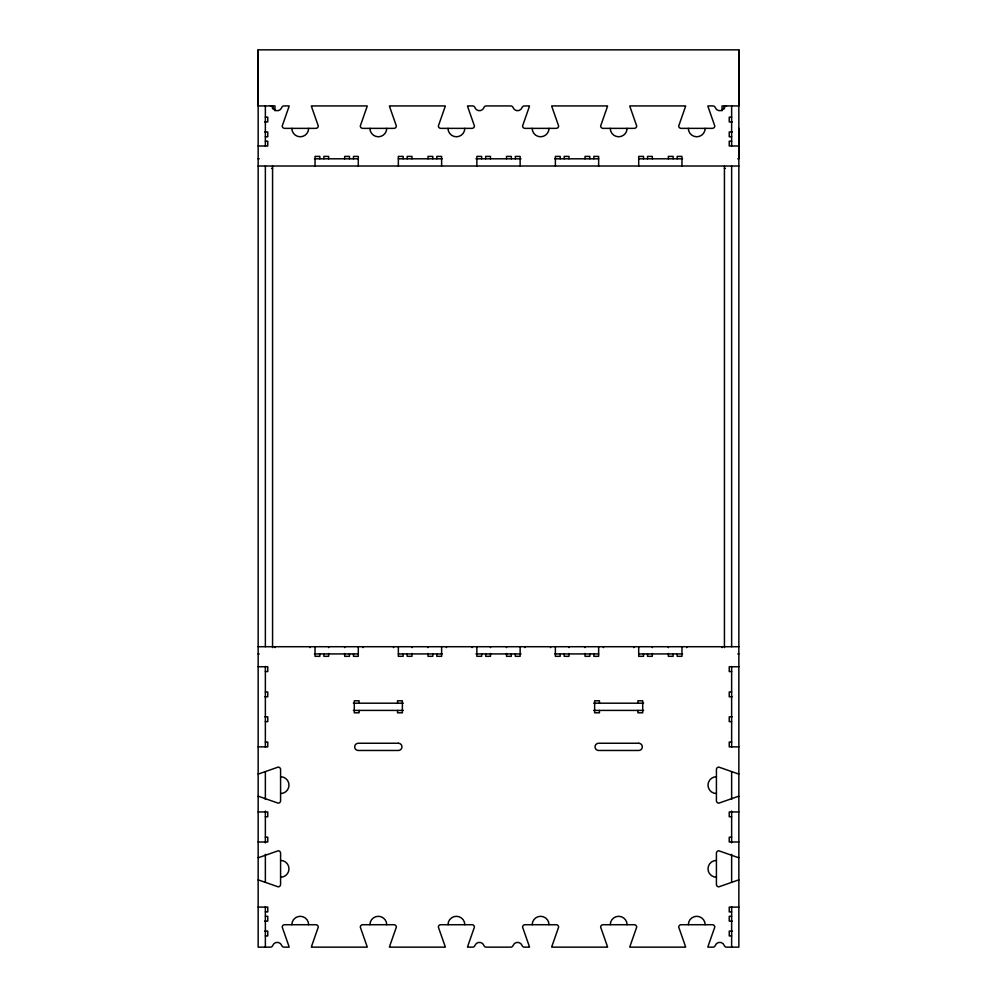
<?xml version="1.0" encoding="UTF-8"?>
<svg xmlns="http://www.w3.org/2000/svg" width="997" height="997" viewBox="0 0 997 997"><rect width="100%" height="100%" fill="white"/><g stroke="black" fill="none" stroke-linecap="round" stroke-linejoin="round"><path stroke-width="1.5" d="M258.148 49.85L258.148 947.15L270.436 947.15A2.405 2.405 0 0 0 272.692 945.542A4.811 4.811 0 0 1 281.765 945.542A2.405 2.405 0 0 0 284.033 947.15L289.093 947.15A2.405 2.405 0 0 0 288.993 946.465L282.226 927.123A2.405 2.405 0 0 1 284.631 924.718L315.875 924.718A2.405 2.405 0 0 1 318.28 927.123L311.513 946.465A2.405 2.405 0 0 0 311.413 947.15L367.17 947.15A2.405 2.405 0 0 0 367.07 946.465L360.303 927.123A2.405 2.405 0 0 1 362.709 924.718L393.952 924.718A2.405 2.405 0 0 1 396.357 927.123L389.578 946.465A2.405 2.405 0 0 0 389.478 947.15L445.248 947.15A2.405 2.405 0 0 0 445.148 946.465L438.368 927.123A2.405 2.405 0 0 1 440.774 924.718L472.017 924.718A2.405 2.405 0 0 1 474.422 927.123L467.655 946.465A2.405 2.405 0 0 0 467.556 947.15L472.628 947.15A2.405 2.405 0 0 0 474.896 945.542A4.811 4.811 0 0 1 483.956 945.542A2.405 2.405 0 0 0 486.224 947.15L510.776 947.15A2.405 2.405 0 0 0 513.044 945.542A4.811 4.811 0 0 1 522.104 945.542A2.405 2.405 0 0 0 524.372 947.15L529.444 947.15A2.405 2.405 0 0 0 529.345 946.465L522.578 927.123A2.405 2.405 0 0 1 524.983 924.718L556.226 924.718A2.405 2.405 0 0 1 558.632 927.123L551.852 946.465A2.405 2.405 0 0 0 551.752 947.15L607.522 947.15A2.405 2.405 0 0 0 607.422 946.465L600.643 927.123A2.405 2.405 0 0 1 603.048 924.718L634.291 924.718A2.405 2.405 0 0 1 636.697 927.123L629.93 946.465A2.405 2.405 0 0 0 629.83 947.15L685.587 947.15A2.405 2.405 0 0 0 685.487 946.465L678.72 927.123A2.405 2.405 0 0 1 681.125 924.718L712.369 924.718A2.405 2.405 0 0 1 714.774 927.123L708.007 946.465A2.405 2.405 0 0 0 707.907 947.15L712.967 947.15A2.405 2.405 0 0 0 715.235 945.542A4.811 4.811 0 0 1 724.308 945.542A2.405 2.405 0 0 0 726.564 947.15L738.852 947.15L738.852 49.85L258.148 49.85L258.148 105.931L274.973 105.931L274.973 110.742M738.852 128.364L738.852 158.81L737.792 158.81M738.852 49.85L738.852 105.931L722.027 105.931L722.027 110.742M265.364 117.148L267.769 117.148L267.769 121.958L264.766 121.958M731.636 117.148L729.231 117.148L729.231 121.958L732.234 121.958M264.766 131.965L267.769 131.965L267.769 136.776L265.364 136.776M732.234 131.965L729.231 131.965L729.231 136.776L731.636 136.776M265.364 141.188L267.769 141.188L267.769 145.986L258.148 145.986M731.636 141.188L729.231 141.188L729.231 145.986L738.852 145.986M258.148 158.81L259.208 158.81M314.429 158.81L358.297 158.81M398.351 158.81L442.219 158.81M475.968 158.81L521.032 158.81M554.781 158.81L598.649 158.81M638.703 158.81L682.571 158.81M258.148 166.013L738.852 166.013M271.67 168.418L272.567 168.418M724.433 168.418L725.33 168.418M258.148 646.717L738.852 646.717M258.148 653.92L259.208 653.92M314.429 653.92L358.297 653.92M398.351 653.92L442.219 653.92M475.968 653.92L521.032 653.92M554.781 653.92L598.649 653.92M638.703 653.92L682.571 653.92M737.792 653.92L738.852 653.92M258.148 666.744L267.769 666.744L267.769 671.554L265.364 671.554M738.852 666.744L729.231 666.744L729.231 671.554L731.636 671.554M265.364 691.98L267.769 691.98L267.769 696.791L264.915 696.791M731.636 691.98L729.231 691.98L729.231 696.791L732.085 696.791M353.387 703.197L403.262 703.197M593.738 703.197L643.613 703.197M353.387 710.412L403.262 710.412M593.738 710.412L643.613 710.412M264.915 716.818L267.769 716.818L267.769 721.629L265.364 721.629M732.085 716.818L729.231 716.818L729.231 721.629L731.636 721.629M265.364 742.055L267.769 742.055L267.769 746.865L258.148 746.865M731.636 742.055L729.231 742.055L729.231 746.865L738.852 746.865M258.148 811.957L267.769 811.957L267.769 816.755L265.364 816.755M738.852 811.957L729.231 811.957L729.231 816.755L731.636 816.755M265.364 837.193L267.769 837.193L267.769 841.991L258.148 841.991M731.636 837.193L729.231 837.193L729.231 841.991L738.852 841.991M258.148 907.096L267.769 907.096L267.769 911.894L265.364 911.894M738.852 907.096L729.231 907.096L729.231 911.894L731.636 911.894M265.364 916.305L267.769 916.305L267.769 921.116L264.766 921.116M731.636 916.305L729.231 916.305L729.231 921.116L732.234 921.116M264.766 931.123L267.769 931.123L267.769 935.934L265.364 935.934M732.234 931.123L729.231 931.123L729.231 935.934L731.636 935.934M731.636 105.931L731.636 145.986M731.636 166.013L731.636 646.717M731.636 666.445L731.636 747.164M731.636 771.703L731.636 799.444M731.636 811.047L731.636 842.901M731.636 854.354L731.636 882.033M731.636 906.796L731.636 947.15M724.433 105.931L724.433 108.81M724.433 166.013L724.433 647.614M722.027 646.717L722.027 647.614M686.771 646.717L686.771 647.614M681.96 166.013L681.96 156.404L677.162 156.404L677.162 158.81M681.96 646.717L681.96 656.325L677.162 656.325L677.162 653.92M673.149 158.81L673.149 156.404L668.351 156.404L668.351 158.81M673.149 653.92L673.149 656.325L668.351 656.325L668.351 653.471M668.351 646.717L668.351 647.614M652.325 158.81L652.325 156.404L647.514 156.404L647.514 158.81M652.325 646.717L652.325 647.614M652.325 653.471L652.325 656.325L647.514 656.325L647.514 653.92M643.514 158.81L643.514 156.404L638.703 156.404L638.703 166.013M643.514 653.92L643.514 656.325L638.703 656.325L638.703 646.717M637.906 703.197L637.906 700.791L642.704 700.791L642.704 712.805L637.906 712.805L637.906 710.412M633.893 646.717L633.893 647.614M603.447 646.717L603.447 647.614M599.446 703.197L599.446 700.791L594.636 700.791L594.636 712.805L599.446 712.805L599.446 710.412M598.649 166.013L598.649 156.404L593.838 156.404L593.838 158.81M598.649 646.717L598.649 656.325L593.838 656.325L593.838 653.92M589.838 158.81L589.838 156.404L585.027 156.404L585.027 158.81M589.838 653.92L589.838 656.325L585.027 656.325L585.027 653.471M585.027 646.717L585.027 647.614M569 158.81L569 156.404L564.19 156.404L564.19 158.81M569 646.717L569 647.614M569 653.471L569 656.325L564.19 656.325L564.19 653.92M560.189 158.81L560.189 156.404L555.379 156.404L555.379 166.013M560.189 653.92L560.189 656.325L555.379 656.325L555.379 646.717M550.581 646.717L550.581 647.614M524.933 646.717L524.933 647.614M520.135 166.013L520.135 156.404L515.324 156.404L515.324 158.81M520.135 646.717L520.135 656.325L515.324 656.325L515.324 653.92M511.324 158.81L511.324 156.404L506.513 156.404L506.513 158.81M511.324 653.92L511.324 656.325L506.513 656.325L506.513 653.471M506.513 646.717L506.513 647.614M490.487 158.81L490.487 156.404L485.676 156.404L485.676 158.81M490.487 646.717L490.487 647.614M490.487 653.471L490.487 656.325L485.676 656.325L485.676 653.92M481.676 158.81L481.676 156.404L476.865 156.404L476.865 166.013M481.676 653.92L481.676 656.325L476.865 656.325L476.865 646.717M472.067 646.717L472.067 647.614M446.419 646.717L446.419 647.614M441.621 166.013L441.621 156.404L436.811 156.404L436.811 158.81M441.621 646.717L441.621 656.325L436.811 656.325L436.811 653.92M432.81 158.81L432.81 156.404L428 156.404L428 158.81M432.81 653.92L432.81 656.325L428 656.325L428 653.471M428 646.717L428 647.614M411.973 158.81L411.973 156.404L407.162 156.404L407.162 158.81M411.973 646.717L411.973 647.614M411.973 653.471L411.973 656.325L407.162 656.325L407.162 653.92M403.162 158.81L403.162 156.404L398.351 156.404L398.351 166.013M403.162 653.92L403.162 656.325L398.351 656.325L398.351 646.717M397.554 703.197L397.554 700.791L402.364 700.791L402.364 712.805L397.554 712.805L397.554 710.412M393.553 646.717L393.553 647.614M363.107 646.717L363.107 647.614M359.094 703.197L359.094 700.791L354.296 700.791L354.296 712.805L359.094 712.805L359.094 710.412M358.297 166.013L358.297 156.404L353.486 156.404L353.486 158.81M358.297 646.717L358.297 656.325L353.486 656.325L353.486 653.92M349.486 158.81L349.486 156.404L344.675 156.404L344.675 158.81M349.486 653.92L349.486 656.325L344.675 656.325L344.675 653.471M344.675 646.717L344.675 647.614M328.649 158.81L328.649 156.404L323.851 156.404L323.851 158.81M328.649 646.717L328.649 647.614M328.649 653.471L328.649 656.325L323.851 656.325L323.851 653.92M319.838 158.81L319.838 156.404L315.04 156.404L315.04 166.013M319.838 653.92L319.838 656.325L315.04 656.325L315.04 646.717M310.229 646.717L310.229 647.614M274.973 646.717L274.973 647.614M272.567 105.931L272.567 108.81M272.567 166.013L272.567 647.614M265.364 105.931L265.364 145.986M265.364 166.013L265.364 646.717M265.364 666.445L265.364 747.164M265.364 771.703L265.364 799.444M265.364 811.047L265.364 842.901M265.364 854.354L265.364 882.033M265.364 906.796L265.364 947.15M258.148 796.291A2.405 2.405 0 0 1 258.834 796.391L278.175 803.158A2.405 2.405 0 0 0 280.581 800.753L280.581 769.51A2.405 2.405 0 0 0 278.175 767.104L258.834 773.871A2.405 2.405 0 0 1 258.148 773.984M258.148 857.657A2.405 2.405 0 0 0 258.834 857.557L278.175 850.79A2.405 2.405 0 0 1 280.581 853.195L280.581 884.439A2.405 2.405 0 0 1 278.175 886.844L258.834 880.077A2.405 2.405 0 0 0 258.148 879.977M738.852 879.977A2.405 2.405 0 0 0 738.166 880.077L718.825 886.844A2.405 2.405 0 0 1 716.419 884.439L716.419 853.195A2.405 2.405 0 0 1 718.825 850.79L738.166 857.557A2.405 2.405 0 0 0 738.852 857.657M738.852 796.291A2.405 2.405 0 0 0 738.166 796.391L718.825 803.158A2.405 2.405 0 0 1 716.419 800.753L716.419 769.51A2.405 2.405 0 0 1 718.825 767.104L738.166 773.871A2.405 2.405 0 0 0 738.852 773.984M447.989 924.718A8.412 8.412 0 0 1 456.402 916.305A8.412 8.412 0 0 1 464.814 924.718M532.186 924.718A8.412 8.412 0 0 1 540.598 916.305A8.412 8.412 0 0 1 549.011 924.718M610.264 924.718A8.412 8.412 0 0 1 618.676 916.305A8.412 8.412 0 0 1 627.088 924.718M688.341 924.718A8.412 8.412 0 0 1 696.753 916.305A8.412 8.412 0 0 1 705.166 924.718M291.834 924.718A8.412 8.412 0 0 1 300.247 916.305A8.412 8.412 0 0 1 308.659 924.718M369.912 924.718A8.412 8.412 0 0 1 378.324 916.305A8.412 8.412 0 0 1 386.736 924.718M716.419 877.235A8.412 8.412 0 0 1 708.007 868.823A8.412 8.412 0 0 1 716.419 860.411M280.581 860.411A8.412 8.412 0 0 1 288.993 868.823A8.412 8.412 0 0 1 280.581 877.235M280.581 776.725A8.412 8.412 0 0 1 288.993 785.138A8.412 8.412 0 0 1 280.581 793.55M716.419 793.55A8.412 8.412 0 0 1 708.007 785.138A8.412 8.412 0 0 1 716.419 776.725M549.011 128.364A8.412 8.412 0 0 1 540.598 136.776A8.412 8.412 0 0 1 532.186 128.364M627.088 128.364A8.412 8.412 0 0 1 618.676 136.776A8.412 8.412 0 0 1 610.264 128.364M705.166 128.364A8.412 8.412 0 0 1 696.753 136.776A8.412 8.412 0 0 1 688.341 128.364M726.564 105.931A2.405 2.405 0 0 0 724.308 107.539A4.811 4.811 0 0 1 715.235 107.539A2.405 2.405 0 0 0 712.967 105.931L707.907 105.931A2.405 2.405 0 0 0 708.007 106.617L714.774 125.958A2.405 2.405 0 0 1 712.369 128.364L681.125 128.364A2.405 2.405 0 0 1 678.72 125.958L685.487 106.617A2.405 2.405 0 0 0 685.587 105.931L629.83 105.931A2.405 2.405 0 0 0 629.93 106.617L636.697 125.958A2.405 2.405 0 0 1 634.291 128.364L603.048 128.364A2.405 2.405 0 0 1 600.643 125.958L607.422 106.617A2.405 2.405 0 0 0 607.522 105.931L551.752 105.931A2.405 2.405 0 0 0 551.852 106.617L558.632 125.958A2.405 2.405 0 0 1 556.226 128.364L524.983 128.364A2.405 2.405 0 0 1 522.578 125.958L529.345 106.617A2.405 2.405 0 0 0 529.444 105.931L524.372 105.931A2.405 2.405 0 0 0 522.104 107.539A4.811 4.811 0 0 1 513.044 107.539A2.405 2.405 0 0 0 510.776 105.931L486.224 105.931A2.405 2.405 0 0 0 483.956 107.539A4.811 4.811 0 0 1 474.896 107.539A2.405 2.405 0 0 0 472.628 105.931L467.556 105.931A2.405 2.405 0 0 0 467.655 106.617L474.422 125.958A2.405 2.405 0 0 1 472.017 128.364L440.774 128.364A2.405 2.405 0 0 1 438.368 125.958L445.148 106.617A2.405 2.405 0 0 0 445.248 105.931L389.478 105.931A2.405 2.405 0 0 0 389.578 106.617L396.357 125.958A2.405 2.405 0 0 1 393.952 128.364L362.709 128.364A2.405 2.405 0 0 1 360.303 125.958L367.07 106.617A2.405 2.405 0 0 0 367.17 105.931L311.413 105.931A2.405 2.405 0 0 0 311.513 106.617L318.28 125.958A2.405 2.405 0 0 1 315.875 128.364L284.631 128.364A2.405 2.405 0 0 1 282.226 125.958L288.993 106.617A2.405 2.405 0 0 0 289.093 105.931L284.033 105.931A2.405 2.405 0 0 0 281.765 107.539A4.811 4.811 0 0 1 272.692 107.539A2.405 2.405 0 0 0 270.436 105.931M308.659 128.364A8.412 8.412 0 0 1 300.247 136.776A8.412 8.412 0 0 1 291.834 128.364M386.736 128.364A8.412 8.412 0 0 1 378.324 136.776A8.412 8.412 0 0 1 369.912 128.364M464.814 128.364A8.412 8.412 0 0 1 456.402 136.776A8.412 8.412 0 0 1 447.989 128.364M398.351 743.251L358.297 743.251A3.602 3.602 0 0 0 354.695 746.865A3.602 3.602 0 0 0 358.297 750.467L398.351 750.467A3.602 3.602 0 0 0 401.965 746.865A3.602 3.602 0 0 0 398.351 743.251M638.703 743.251L598.649 743.251A3.602 3.602 0 0 0 595.035 746.865A3.602 3.602 0 0 0 598.649 750.467L638.703 750.467A3.602 3.602 0 0 0 642.305 746.865A3.602 3.602 0 0 0 638.703 743.251"/></g></svg>
